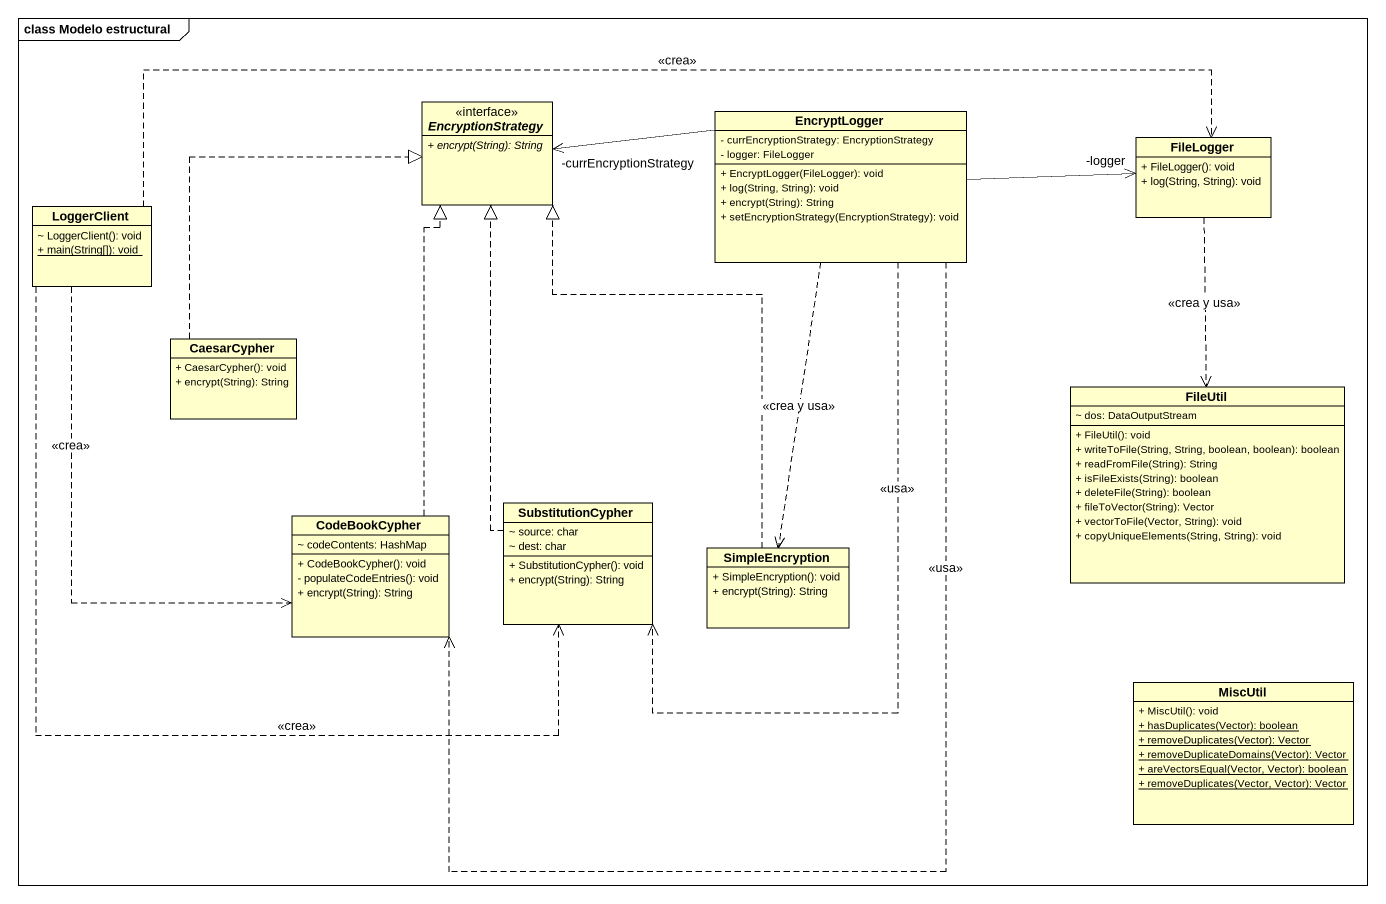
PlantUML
@startuml
mainframe class Modelo estructural
hide circle
hide empty members
skinparam classAttributeIconSize 0
interface EncryptionStrategy <<interface>> {
  {abstract} + encrypt(String): String
}
class EncryptLogger {
  - currEncryptionStrategy: EncryptionStrategy
  - logger: FileLogger
  + EncryptLogger(FileLogger): void
  + log(String, String): void
  + encrypt(String): String
  + setEncryptionStrategy(EncryptionStrategy): void
}
class FileLogger {
  + FileLogger(): void
  + log(String, String): void
}
class LoggerClient {
  ~ LoggerClient(): void
  {static} + main(String[]): void
}
class CaesarCypher {
  + CaesarCypher(): void
  + encrypt(String): String
}
class FileUtil {
  ~ dos: DataOutputStream
  + FileUtil(): void
  + writeToFile(String, String, boolean, boolean): boolean
  + readFromFile(String): String
  + isFileExists(String): boolean
  + deleteFile(String): boolean
  + fileToVector(String): Vector
  + vectorToFile(Vector, String): void
  + copyUniqueElements(String, String): void
}
class CodeBookCypher {
  ~ codeContents: HashMap
  + CodeBookCypher(): void
  - populateCodeEntries(): void
  + encrypt(String): String
}
class SubstitutionCypher {
  ~ source: char
  ~ dest: char
  + SubstitutionCypher(): void
  + encrypt(String): String
}
class SimpleEncryption {
  + SimpleEncryption(): void
  + encrypt(String): String
}
class MiscUtil {
  + MiscUtil(): void
  {static} + hasDuplicates(Vector): boolean
  {static} + removeDuplicates(Vector): Vector
  {static} + removeDuplicateDomains(Vector): Vector
  {static} + areVectorsEqual(Vector, Vector): boolean
  {static} + removeDuplicates(Vector, Vector): Vector
}
EncryptLogger -left-> "-currEncryptionStrategy" EncryptionStrategy
EncryptLogger -right-> "-logger" FileLogger
EncryptLogger ..> CodeBookCypher : <<usa>>
EncryptLogger ..> SubstitutionCypher : <<usa>>
EncryptLogger ..> SimpleEncryption : <<crea y usa>>
FileLogger ..> FileUtil : <<crea y usa>>
LoggerClient .right.> FileLogger : <<crea>>
LoggerClient ..> CodeBookCypher : <<crea>>
LoggerClient ..> SubstitutionCypher : <<crea>>
CaesarCypher .up.|> EncryptionStrategy
CodeBookCypher .up.|> EncryptionStrategy
SubstitutionCypher .up.|> EncryptionStrategy
SimpleEncryption .up.|> EncryptionStrategy
@enduml
